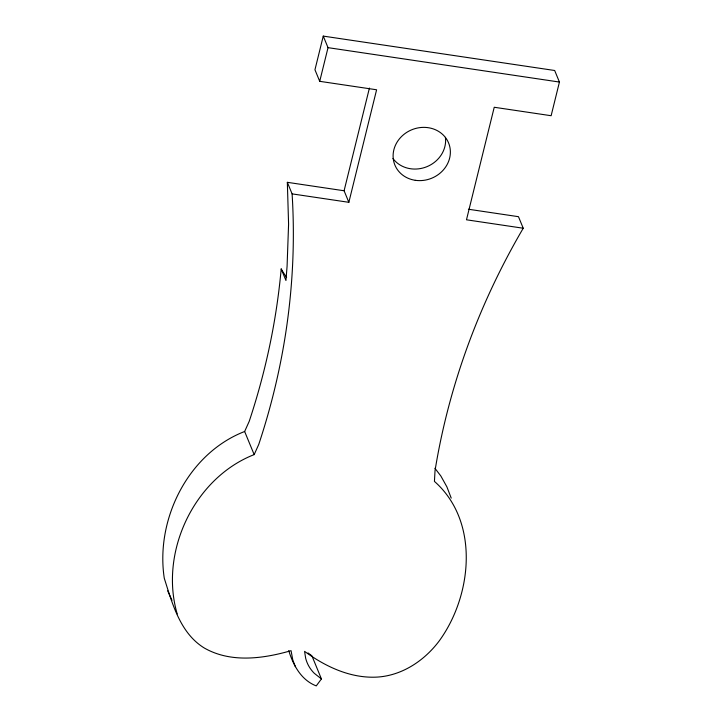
<?xml version="1.0" encoding="UTF-8"?>
<svg xmlns="http://www.w3.org/2000/svg" width="722" height="722" viewBox="0 0 722 722"><rect width="100%" height="100%" fill="white"/><g stroke="black" fill="none" stroke-linecap="round" stroke-linejoin="round"><path stroke-width="1.08" d="M288.746 650.612C293.222 665.233 301.191 680.088 316.254 685.9L321.425 678.933L314.296 673.31A39.304 35.477 -22.4 0 1 305.65 658.211L304.576 651.352C325.55 666.731 350.748 678.59 377.317 677.083C402.316 675.503 424.59 660.504 439.31 640.811C472.26 595.424 479.823 521.329 434.436 481.403L435.023 470.69A756.457 682.768 -22.4 0 1 523.233 228.233L466.484 219.795L494.236 107.262L551.13 115.719L559.433 82.055L554.667 70.494L323.257 36.1L314.954 69.772L319.72 81.324L376.604 89.781L348.852 202.313L292.103 193.884L287.338 182.323L344.096 190.761L348.852 202.313M319.72 81.324L328.023 47.652L323.257 36.1M344.096 190.761L369.42 88.057M295.37 666.686L292.807 660.016L291.056 650.675C263.061 658.762 230.742 663.157 204.281 648.004C180.13 633.176 172.296 603.556 164.273 578.241C155.293 519.488 188.054 453.407 244.641 431.494L249.198 421.377A756.457 682.768 -22.4 0 0 281.192 268.945A127.866 115.403 -22.4 0 0 286.616 277.365M177.206 613.935C159.12 552.393 194.001 478.126 254.171 454.607L258.72 444.49A756.457 682.768 -22.4 0 0 292.103 193.884M328.023 47.652L559.433 82.055M468.397 209.236L518.468 216.681L523.233 228.233M308.032 652.95L311.904 655.82L321.425 678.933M434.906 468.262L440.844 475.988L446.891 486.854L451.223 498.108M167.675 590.831L171.998 600.334M281.192 268.945L285.948 280.497L287.085 266.183L288.583 224.163L287.338 182.323M244.641 431.494L254.171 454.607M445.411 137.333A29.033 26.2 -22.4 0 1 426.729 166.755A29.033 26.2 -22.4 0 1 392.939 158.479M415.258 180.301A29.033 26.2 -22.4 0 0 449.138 144.427A29.033 26.2 -22.4 0 0 400.827 137.252A29.033 26.2 -22.4 0 0 415.258 180.301"/></g></svg>
